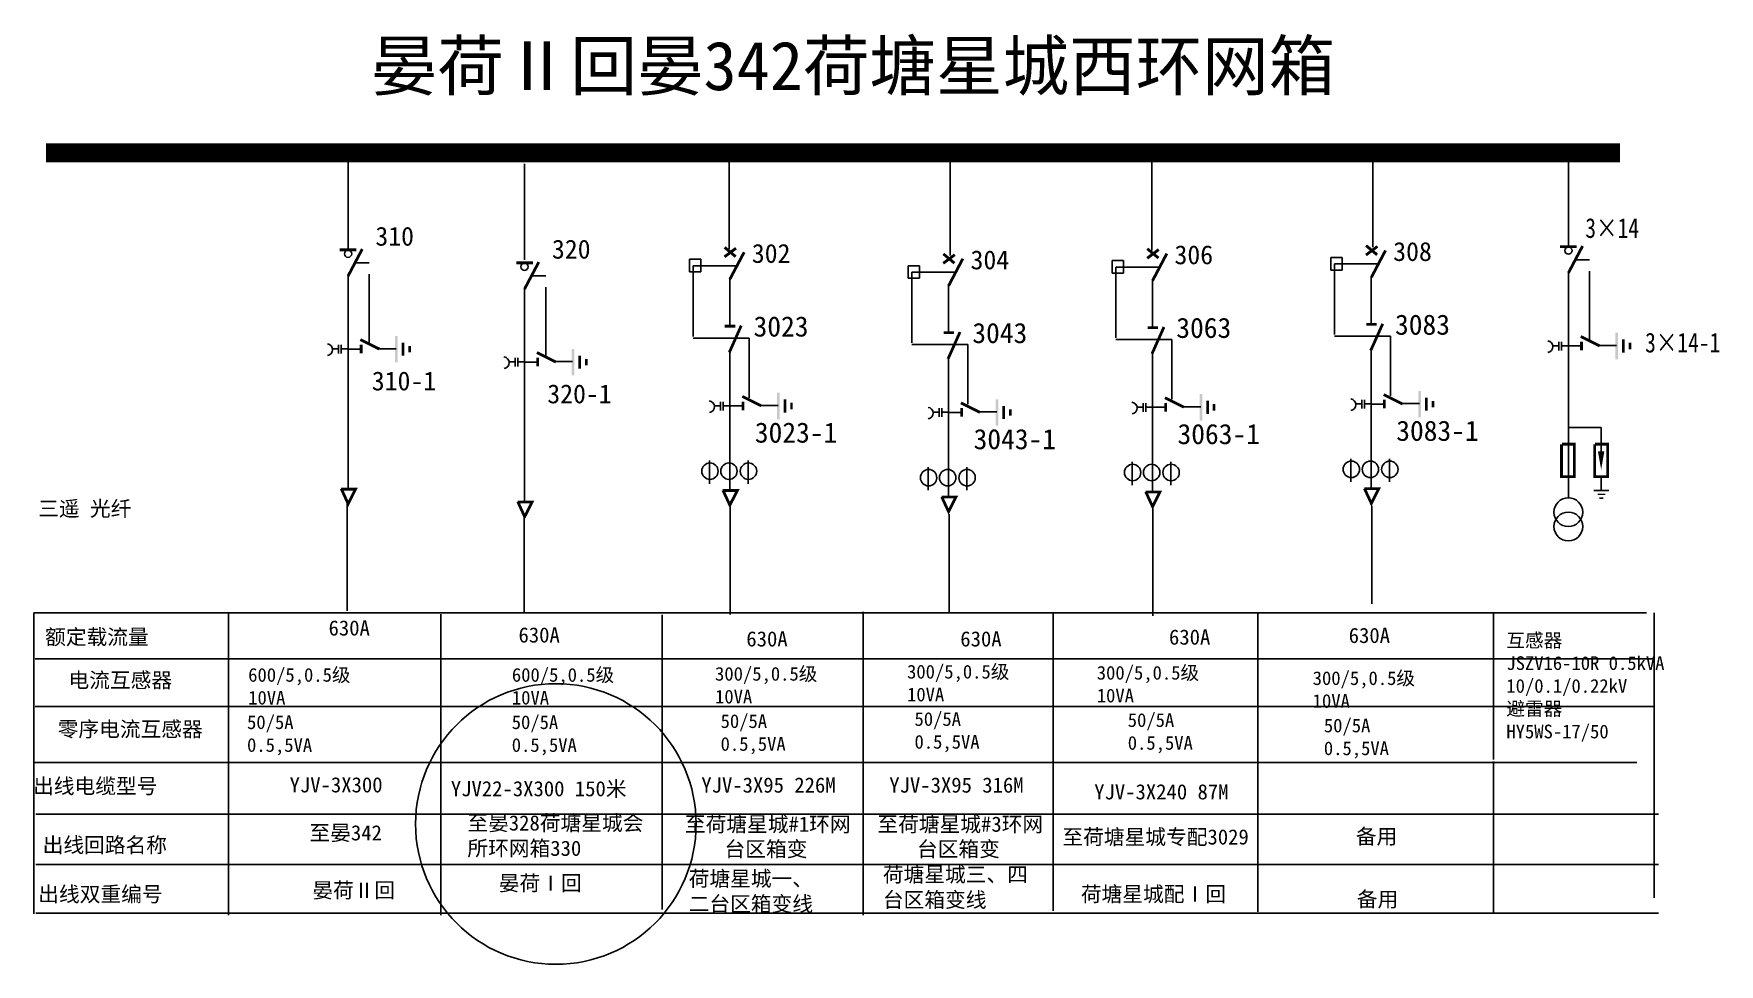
# Model space of a CAD drawing. Extents: x 237 to 459, y -256 to -133.
import ezdxf

# ---------------------------------------------------------------- set-up
doc = ezdxf.new("R2010")
doc.units = 0
doc.header["$LTSCALE"] = 0.774411
doc.linetypes.add('ACAD_ISO02W100', pattern=[15, 12, -3])
doc.layers.get('0').update_dxf_attribs({"linetype": 'CONTINUOUS'})
doc.layers.add('1', color=7, linetype='CONTINUOUS')
doc.styles.add('HZ', font='simkai.ttf')
doc.styles.add('hztxt_txtstyle_2.70_0_0', font='simkai.ttf', dxfattribs={"height": 2.7})
doc.styles.add('KaiTi_txtstyle_1.80_0_0', font='simkai.ttf', dxfattribs={"height": 1.8})
doc.styles.add('SimSun_txtstyle_6.42_0_0', font='', dxfattribs={"height": 6.42254})
doc.styles.add('ST', font='', dxfattribs={"width": 0.8})
doc.styles.get("Standard").update_dxf_attribs({"font": '', "height": 2.5})
doc.styles.add('字体', font='', dxfattribs={"height": 2.5})
doc.styles.get('SimSun_txtstyle_6.42_0_0').set_extended_font_data('SimSun')
doc.styles.get('ST').set_extended_font_data('SimSun')
doc.styles.get('Standard').set_extended_font_data('SimSun')
doc.styles.get('字体').set_extended_font_data('KaiTi_GB2312')

# ---------------------------------------------------------------- blocks, each defined once
blk = doc.blocks.new('JD')
for points in [[(-2, 0.2), (-2, -0.2), (2, 0.2), (2, -0.2)], [(1, -1.2), (1, -0.8), (-1, -1.2), (-1, -0.8)], [(-0.5, -1.8), (-0.5, -2.2), (0.5, -1.8), (0.5, -2.2)]]:
    blk.add_trace(points)

msp = doc.modelspace()

# ---------------------------------------------------------------- linework, layer by layer
for p, q in [((278.44, -149.32), (278.44, -161.85)), ((301.69, -150.56), (301.69, -163.2)), ((328.61, -149.29), (328.61, -161.82)), ((357.72, -150.12), (357.72, -162.64)), ((384.26, -149.47), (384.26, -162)), ((413.37, -149.02), (413.37, -161.55)), ((439.12, -148.91), (439.12, -161.44)), ((323.39, -163.14), (324.89, -163.14)), ((323.39, -163.14), (323.39, -164.8)), ((324.89, -163.14), (324.89, -164.8)), ((352.19, -164), (353.69, -164)), ((352.19, -164), (352.19, -165.65)), ((353.69, -164), (353.69, -165.65)), ((379.05, -163.32), (379.05, -164.98)), ((379.05, -163.32), (380.54, -163.32)), ((380.54, -163.32), (380.54, -164.98)), ((407.85, -162.9), (407.85, -164.56)), ((407.85, -162.9), (409.34, -162.9)), ((409.34, -162.9), (409.34, -164.56)), ((278.44, -165.25), (278.44, -193.45)), ((323.39, -164.8), (324.89, -164.8)), ((328.71, -165.67), (328.71, -171.86)), ((352.19, -165.65), (353.69, -165.65)), ((379.05, -164.98), (380.54, -164.98)), ((384.37, -165.86), (384.37, -172.04)), ((407.85, -164.56), (409.34, -164.56)), ((413.17, -165.43), (413.17, -171.62)), ((439.12, -164.84), (439.11, -194.56)), ((301.68, -166.96), (301.68, -195.16)), ((357.51, -166.53), (357.51, -172.71)), ((278.44, -174.96), (280.17, -174.96)), ((282.42, -174.92), (284.77, -174.92)), ((328.69, -175.2), (328.69, -193.57)), ((413.14, -174.96), (413.14, -193.33)), ((439.12, -174.55), (440.85, -174.55)), ((443.1, -174.51), (445.45, -174.51)), ((301.68, -176.67), (303.41, -176.67)), ((305.66, -176.62), (308.01, -176.62)), ((357.49, -176.06), (357.49, -194.43)), ((384.34, -175.38), (384.34, -193.75)), ((328.71, -182.44), (330.44, -182.44)), ((332.7, -182.39), (335.05, -182.39)), ((357.51, -183.3), (359.24, -183.3)), ((361.49, -183.25), (363.84, -183.25)), ((384.37, -182.62), (386.1, -182.62)), ((388.35, -182.58), (390.7, -182.58)), ((413.17, -182.2), (414.89, -182.2)), ((417.15, -182.15), (419.5, -182.15)), ((326.03, -192.69), (326.03, -189.65)), ((331.1, -192.69), (331.1, -189.65)), ((354.83, -193.55), (354.83, -190.51)), ((359.9, -193.55), (359.9, -190.51)), ((381.69, -192.87), (381.69, -189.83)), ((386.76, -192.87), (386.76, -189.83)), ((410.49, -192.45), (410.49, -189.41)), ((415.56, -192.45), (415.56, -189.41)), ((278.34, -195.11), (278.34, -209.42)), ((301.63, -196.86), (301.63, -209.69)), ((328.74, -195.75), (328.74, -209.9)), ((357.59, -196.71), (357.59, -209.58)), ((384.39, -195.93), (384.39, -210.08)), ((413.25, -195.61), (413.25, -208.49)), ((237.05, -249.32), (237.05, -209.69)), ((237.05, -209.69), (449.41, -209.69)), ((262.7, -209.69), (262.7, -249.47)), ((290.66, -209.86), (290.66, -249.47)), ((319.79, -209.96), (319.79, -248.76)), ((346.25, -209.55), (346.25, -249.47)), ((371.29, -209.73), (371.29, -248.9)), ((398.22, -209.73), (398.22, -249.04)), ((429.27, -209.73), (429.27, -228.99)), ((450.41, -209.69), (450.41, -247.19)), ((237.24, -215.73), (450.36, -215.73)), ((237.24, -222), (450.36, -222)), ((448.13, -229.41), (237.05, -229.41)), ((451, -236.18), (237.34, -236.18)), ((451, -242.84), (237.34, -242.84)), ((451, -249.22), (237.34, -249.22))]:
    msp.add_line(p, q)
at = {"linetype": 'ACAD_ISO02W100'}
for p, q in [((329.46, -164), (323.87, -164)), ((323.87, -164), (323.87, -173.52)), ((379.52, -164.19), (379.52, -173.7)), ((385.12, -164.19), (379.52, -164.19)), ((408.32, -163.76), (408.32, -173.28)), ((413.92, -163.76), (408.32, -163.76)), ((358.26, -164.86), (352.67, -164.86)), ((352.67, -164.86), (352.67, -174.38)), ((323.87, -173.52), (331.25, -173.52)), ((331.25, -173.52), (331.25, -181.37)), ((352.67, -174.38), (360.05, -174.38)), ((360.05, -174.38), (360.05, -182.23)), ((379.52, -173.7), (386.9, -173.7)), ((386.9, -173.7), (386.9, -181.55)), ((408.32, -173.28), (415.7, -173.28)), ((415.7, -173.28), (415.7, -181.13))]:
    msp.add_line(p, q, dxfattribs=at)
at = {"linetype": 'Continuous'}
msp.add_line((429.27, -229.27), (429.27, -249.19), dxfattribs=at)
for points, const_width in [([(238.67, -149.12), (445.89, -149.12)], 2.49), ([(277.34, -161.9), (279.54, -161.9)], 0.374), ([(278.44, -165.35), (280.31, -161.8)], 0.374), ([(328, -162.83), (329.52, -161.69)], 0.374), ([(328.02, -161.58), (329.48, -162.8)], 0.374), ([(383.66, -163.01), (385.18, -161.87)], 0.374), ([(383.67, -161.76), (385.14, -162.98)], 0.374), ([(412.46, -162.59), (413.98, -161.45)], 0.374), ([(412.47, -161.34), (413.94, -162.56)], 0.374), ([(413.17, -165.53), (415.04, -161.98)], 0.374), ([(438.02, -161.49), (440.22, -161.49)], 0.374), ([(439.12, -164.94), (440.99, -161.39)], 0.374), ([(300.58, -163.61), (302.79, -163.61)], 0.374), ([(301.68, -167.06), (303.55, -163.51)], 0.374), ([(328.71, -165.77), (330.59, -162.22)], 0.374), ([(356.8, -163.68), (358.32, -162.55)], 0.374), ([(356.82, -162.44), (358.28, -163.66)], 0.374), ([(357.51, -166.63), (359.38, -163.08)], 0.374), ([(384.37, -165.95), (386.24, -162.4)], 0.374), ([(328.04, -171.95), (329.43, -171.95)], 0.374), ([(328.64, -175.41), (330.21, -171.88)], 0.374), ([(356.84, -172.81), (358.23, -172.81)], 0.374), ([(357.44, -176.26), (359.01, -172.73)], 0.374), ([(383.7, -172.14), (385.08, -172.14)], 0.374), ([(384.29, -175.59), (385.87, -172.06)], 0.374), ([(412.5, -171.71), (413.88, -171.71)], 0.374), ([(413.09, -175.16), (414.67, -171.64)], 0.374), ([(280.07, -173.72), (282.56, -174.96)], 0.374), ([(280.17, -174.39), (280.17, -175.54)], 0.374), ([(303.31, -175.43), (305.81, -176.67)], 0.374), ([(440.75, -173.31), (443.24, -174.55)], 0.374), ([(440.85, -173.98), (440.85, -175.13)], 0.374), ([(303.41, -176.1), (303.41, -177.25)], 0.374), ([(330.35, -181.2), (332.84, -182.44)], 0.374), ([(330.44, -181.87), (330.44, -183.02)], 0.374), ([(359.14, -182.05), (361.64, -183.3)], 0.374), ([(386, -181.38), (388.49, -182.62)], 0.374), ([(386.1, -182.05), (386.1, -183.2)], 0.374), ([(414.8, -180.96), (417.29, -182.2)], 0.374), ([(414.89, -181.63), (414.89, -182.78)], 0.374), ([(359.24, -182.72), (359.24, -183.87)], 0.374), ([(277.52, -193.4), (279.42, -193.4), (278.45, -195.33), (277.54, -193.36)], 0.374), ([(300.76, -195.11), (302.67, -195.11), (301.69, -197.03), (300.79, -195.07)], 0.374), ([(327.78, -193.59), (329.69, -193.59), (328.71, -195.52), (327.8, -193.56)], 0.374), ([(356.58, -194.45), (358.48, -194.45), (357.51, -196.38), (356.6, -194.42)], 0.374), ([(383.44, -193.78), (385.34, -193.78), (384.37, -195.71), (383.46, -193.74)], 0.374), ([(412.24, -193.35), (414.14, -193.35), (413.17, -195.28), (412.26, -193.32)], 0.374)]:
    msp.add_lwpolyline(points, dxfattribs=dict(const_width=const_width))
at = {"linetype": 'ACAD_ISO02W100'}
for points in [[(281.22, -174.41), (281.22, -163.61), (279.35, -163.61)], [(441.9, -174), (441.9, -163.2), (440.03, -163.2)], [(304.46, -176.12), (304.46, -165.32), (302.6, -165.32)]]:
    msp.add_lwpolyline(points, dxfattribs=at)
for points in [[(275.72, -174.3, -0.877934), (275.75, -175.82)], [(436.4, -173.89, -0.877934), (436.43, -175.41)], [(298.97, -176.01, -0.877934), (299, -177.53)], [(326, -181.78, -0.877934), (326.03, -183.3)], [(381.65, -181.96, -0.877934), (381.68, -183.48)], [(410.45, -181.54, -0.877934), (410.48, -183.06)], [(354.8, -182.64, -0.877934), (354.83, -184.15)]]:
    msp.add_lwpolyline(points, format="xyb")
for points in [[(277.18, -174.94), (276.39, -174.94)], [(277.18, -174.42), (277.18, -175.56)], [(277.53, -174.42), (277.53, -175.56)], [(278.44, -174.94), (277.53, -174.94)], [(437.86, -174.53), (437.07, -174.53)], [(437.86, -174.01), (437.86, -175.15)], [(438.21, -174.01), (438.21, -175.15)], [(439.12, -174.53), (438.21, -174.53)], [(300.43, -176.65), (299.64, -176.65)], [(300.43, -176.13), (300.43, -177.27)], [(300.78, -176.13), (300.78, -177.27)], [(301.68, -176.65), (300.78, -176.65)], [(327.46, -181.9), (327.46, -183.04)], [(327.81, -181.9), (327.81, -183.04)], [(411.91, -181.66), (411.91, -182.8)], [(412.26, -181.66), (412.26, -182.8)], [(327.46, -182.42), (326.67, -182.42)], [(328.71, -182.42), (327.81, -182.42)], [(356.26, -183.28), (355.47, -183.28)], [(356.26, -182.76), (356.26, -183.89)], [(356.61, -182.76), (356.61, -183.89)], [(357.51, -183.28), (356.61, -183.28)], [(383.11, -182.61), (382.32, -182.61)], [(383.11, -182.08), (383.11, -183.22)], [(383.46, -182.08), (383.46, -183.22)], [(384.37, -182.61), (383.46, -182.61)], [(411.91, -182.18), (411.12, -182.18)], [(413.16, -182.18), (412.26, -182.18)]]:
    msp.add_lwpolyline(points)
for centre, radius in [((278.44, -162.42), 0.479), ((439.12, -162.01), 0.479), ((301.68, -164.13), 0.479), ((326.09, -191.04), 1.08), ((328.59, -191.04), 1.08), ((331.16, -191.04), 1.08), ((354.88, -191.9), 1.08), ((357.39, -191.9), 1.08), ((359.95, -191.9), 1.08), ((381.74, -191.22), 1.08), ((384.25, -191.22), 1.08), ((386.81, -191.22), 1.08), ((410.54, -190.8), 1.08), ((413.05, -190.8), 1.08), ((415.61, -190.8), 1.08)]:
    msp.add_circle(centre, radius)
at = {"color": 1, "linetype": 'Continuous'}
msp.add_circle((305.8, -237.49), 18.47, dxfattribs=at)
at = {"layer": '1'}
for p, q in [((439.06, -185.3), (443.43, -185.3)), ((443.43, -185.3), (443.43, -188.5)), ((443.43, -191.85), (443.43, -193.5))]:
    msp.add_line(p, q, dxfattribs=at)
at = {"layer": '1', "const_width": 0.36}
for points in [[(438.21, -187.49), (438.21, -191.75), (439.91, -191.75), (439.91, -187.49), (438.26, -187.49)], [(442.58, -187.49), (442.58, -191.75), (444.28, -191.75), (444.28, -187.49), (442.63, -187.49)]]:
    msp.add_lwpolyline(points, dxfattribs=at)
at = {"layer": '1'}
msp.add_lwpolyline([(443.43, -188.45, 0.84, 0, 0), (443.43, -190.84, 0, 0, 0)], format="xyseb", dxfattribs=at)
for centre in [(439.11, -196.44), (439.11, -198.33)]:
    msp.add_circle(centre, 1.89, dxfattribs=at)

# ---------------------------------------------------------------- block references
at = {"zscale": 0.8729052835156237, "rotation": 90}
for p, xscale, yscale in [((445.48, -174.57), 0.8729052835156501, 0.8729052835156501), ((284.8, -174.98), 0.8729052835156501, 0.8729052835156501), ((308.05, -176.69), 0.8729052835156501, 0.8729052835156501), ((335.08, -182.46), 0.8729052835156501, 0.8729052835156501), ((363.88, -183.32), 0.8729052835156501, 0.8729052835156501), ((390.73, -182.64), 0.8729052835156494, 0.8729052835156494), ((419.53, -182.22), 0.8729052835156494, 0.8729052835156494)]:
    msp.add_blockref('JD', p, dxfattribs=dict(at, xscale=xscale, yscale=yscale))
at = {"layer": '1', "xscale": 0.5040000006556511, "yscale": 0.5039999997243285, "zscale": 0.504}
msp.add_blockref('JD', (443.46, -193.58), dxfattribs=at)

# ---------------------------------------------------------------- texts
for s, height, p in [('310', 2.494, (282.03, -161.36)), ('320', 2.494, (305.28, -163.06)), ('302', 2.494, (331.6, -163.62)), ('304', 2.494, (360.4, -164.47)), ('306', 2.494, (387.25, -163.8)), ('308', 2.494, (416.05, -163.37)), ('3023', 2.66, (331.83, -173.32)), ('3063', 2.66, (387.49, -173.5)), ('3083', 2.66, (416.29, -173.08)), ('3043', 2.66, (360.63, -174.18)), ('310-1', 2.494, (281.56, -180.41)), ('320-1', 2.494, (304.67, -182.11)), ('3023-1', 2.66, (332, -187.29)), ('3043-1', 2.66, (360.8, -188.15)), ('3063-1', 2.66, (387.65, -187.48)), ('3083-1', 2.66, (416.45, -187.05)), ('630A', 2, (275.87, -212.68)), ('630A', 2, (300.88, -213.6)), ('630A', 2, (330.88, -214.12)), ('630A', 2, (359.05, -214.12)), ('630A', 2, (386.53, -213.88)), ('630A', 2, (410.19, -213.66)), ('YJV-3X300  ', 2, (270.74, -233.33)), ('YJV22-3X300 150米', 2, (291.97, -233.84)), ('YJV-3X95 226M', 2, (324.95, -233.36)), ('YJV-3X95 316M', 2, (349.7, -233.36)), ('YJV-3X240 87M', 2, (376.68, -234.25))]:
    msp.add_text(s, height=height).set_placement(p)
at = {"linetype": 'Continuous', "style": 'hztxt_txtstyle_2.70_0_0'}
for s, p in [('额定载流量', (238.55, -213.86)), ('出线电缆型号', (236.97, -233.49)), ('出线回路名称', (238.23, -241.25)), ('出线双重编号', (237.65, -247.72))]:
    msp.add_text(s, height=2, dxfattribs=at).set_placement(p)
at = {"style": 'HZ'}
for s, p in [('至晏342', (273.36, -239.65)), ('至荷塘星城#1环网', (322.79, -238.51)), ('至荷塘星城#3环网', (348.14, -238.51)), ('台区箱变', (328.01, -241.78)), ('台区箱变', (353.35, -241.78)), ('至荷塘星城专配3029', (372.5, -240.19)), ('备用', (411.13, -240.12)), ('晏荷Ⅱ回', (273.73, -247.21)), ('荷塘星城配Ⅰ回', (374.93, -247.71)), ('备用', (411.26, -248.39))]:
    msp.add_text(s, height=2, dxfattribs=at).set_placement(p)
at = {"insert": (281.43, -134.46), "char_height": 6.4225, "width": 3490.4825, "attachment_point": 1, "style": 'SimSun_txtstyle_6.42_0_0'}
msp.add_mtext('晏荷Ⅱ回晏342荷塘星城西环网箱', dxfattribs=at)
at = {"color": 1, "linetype": 'Continuous', "char_height": 2, "attachment_point": 1, "style": 'HZ'}
for s, insert, width in [('{\\C256;三遥 光纤}', (237.64, -194.97), 19.0306), ('{\\C256;荷塘星城一、二台区箱变线}', (323.29, -243.68), 19.0306), ('{\\C256;荷塘星城三、四台区箱变线}', (348.86, -243.13), 19.4837)]:
    msp.add_mtext(s, dxfattribs=dict(at, insert=insert, width=width))
at = {"linetype": 'Continuous', "attachment_point": 1}
for s, insert, char_height, width, style in [('\\A1;{\\fSimSun|b0|i0|c134|p2;互感器\\PJSZV16-10R 0.5kVA\\P10/0.1/0.22kV\\P避雷器\\PHY5WS-17/50}', (430.95, -212.41), 1.8, 33.191, 'KaiTi_txtstyle_1.80_0_0'), ('{\\fSimSun|b0|i0|c134|p2;电流互感器}', (241.63, -217.54), 2, 32.2427, 'hztxt_txtstyle_2.70_0_0'), ('\\A1;{\\fSimSun|b0|i0|c134|p2;600/5,0.5级\\P10VA}', (265.29, -216.96), 1.8, 33.191, 'hztxt_txtstyle_2.70_0_0'), ('\\A1;{\\fSimSun|b0|i0|c134|p2;600/5,0.5级\\P10VA}', (300.01, -216.96), 1.8, 33.191, 'hztxt_txtstyle_2.70_0_0'), ('\\A1;{\\fSimSun|b0|i0|c134|p2;300/5,0.5级\\P10VA}', (326.76, -216.82), 1.8, 33.191, 'hztxt_txtstyle_2.70_0_0'), ('\\A1;{\\fSimSun|b0|i0|c134|p2;300/5,0.5级\\P10VA}', (352.04, -216.54), 1.8, 33.191, 'hztxt_txtstyle_2.70_0_0'), ('\\A1;{\\fSimSun|b0|i0|c134|p2;300/5,0.5级\\P10VA}', (377.02, -216.68), 1.8, 33.191, 'hztxt_txtstyle_2.70_0_0'), ('\\A1;{\\fSimSun|b0|i0|c134|p2;300/5,0.5级\\P10VA}', (405.45, -217.39), 1.8, 33.191, 'hztxt_txtstyle_2.70_0_0'), ('{\\fSimSun|b0|i0|c134|p2;零序电流互感器}', (240.21, -223.99), 2, 32.2427, 'hztxt_txtstyle_2.70_0_0'), ('{\\fSimSun|b0|i0|c134|p2;50/5A\\P0.5,5VA}', (265.14, -223.19), 1.8, 32.2427, 'hztxt_txtstyle_2.70_0_0'), ('{\\fSimSun|b0|i0|c134|p2;50/5A\\P0.5,5VA}', (299.99, -223.19), 1.8, 32.2427, 'hztxt_txtstyle_2.70_0_0'), ('{\\fSimSun|b0|i0|c134|p2;50/5A\\P0.5,5VA}', (327.49, -223.05), 1.8, 32.2427, 'hztxt_txtstyle_2.70_0_0'), ('{\\fSimSun|b0|i0|c134|p2;50/5A\\P0.5,5VA}', (353.02, -222.77), 1.8, 32.2427, 'hztxt_txtstyle_2.70_0_0'), ('{\\fSimSun|b0|i0|c134|p2;50/5A\\P0.5,5VA}', (381.1, -222.91), 1.8, 32.2427, 'hztxt_txtstyle_2.70_0_0'), ('{\\fSimSun|b0|i0|c134|p2;50/5A\\P0.5,5VA}', (406.92, -223.62), 1.8, 32.2427, 'hztxt_txtstyle_2.70_0_0')]:
    msp.add_mtext(s, dxfattribs=dict(at, insert=insert, char_height=char_height, width=width, style=style))
at = {"color": 0, "linetype": 'Continuous', "char_height": 2, "attachment_point": 1, "style": '字体'}
for s, insert, width in [('{\\fSimSun|b0|i0|c134|p2;至晏328荷塘星城会所环网箱330}', (294.15, -236.35), 23.7416), ('{\\fSimSun|b0|i0|c134|p2;晏荷Ⅰ回}', (298.28, -244.27), 20.4201)]:
    msp.add_mtext(s, dxfattribs=dict(at, insert=insert, width=width))
at = {"layer": '1', "style": 'ST', "width": 0.8}
for s, p in [('3×14', (441.34, -160.33)), ('3×14-1', (449.22, -175.41))]:
    msp.add_text(s, height=2.6, dxfattribs=at).set_placement(p)

doc.saveas('drawing.dxf')
